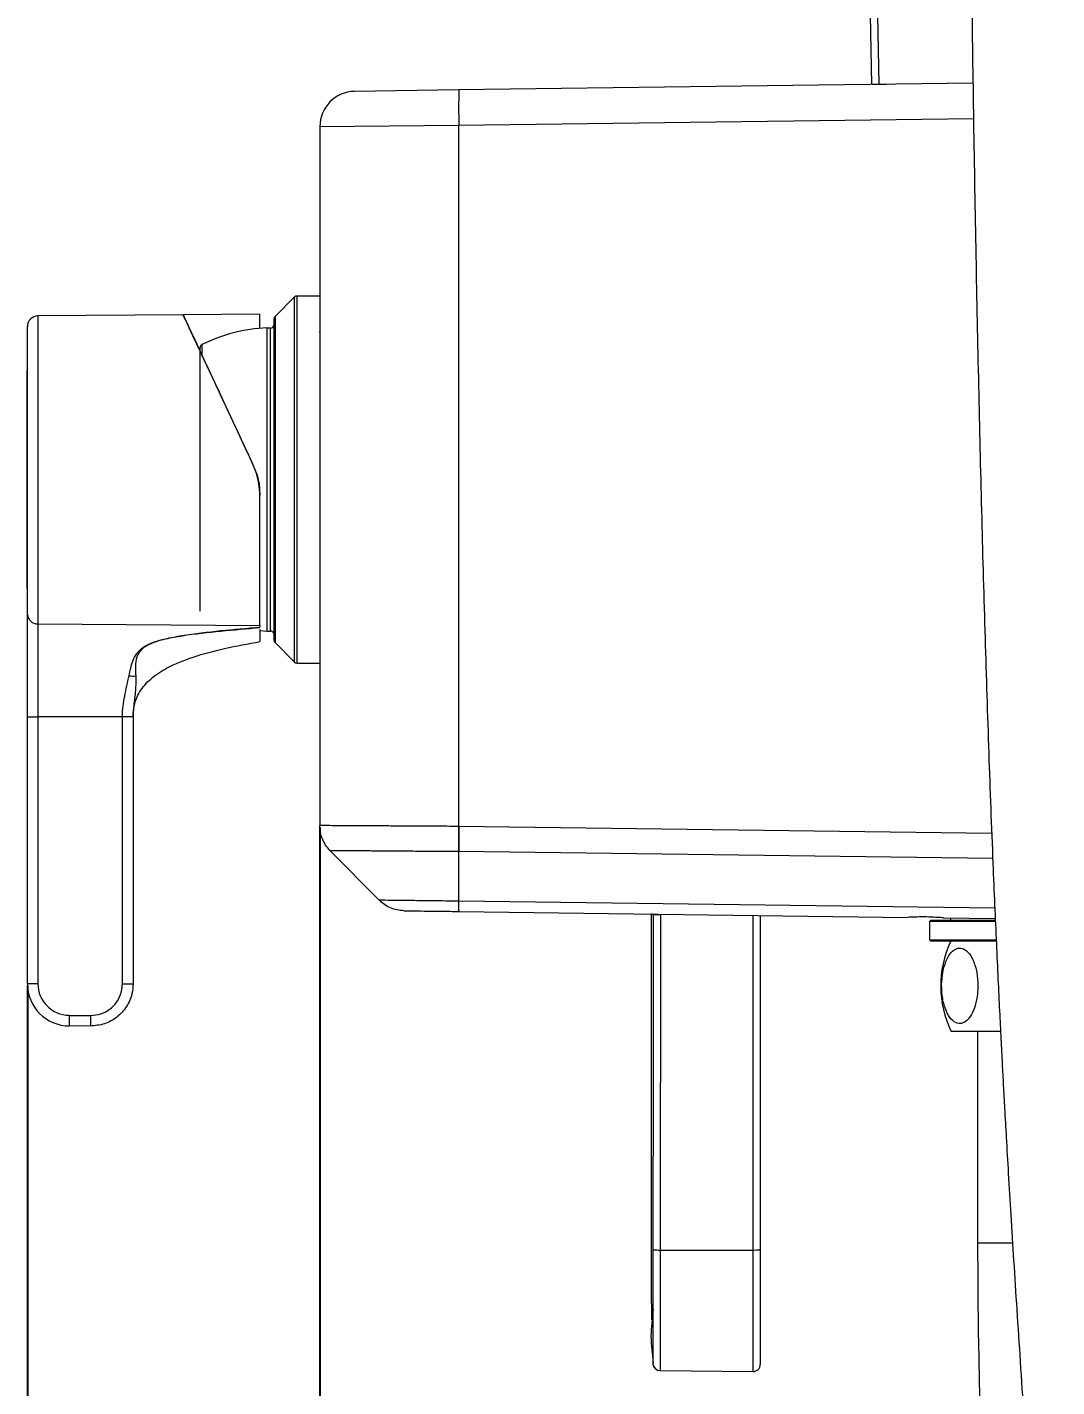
# Model space of a CAD drawing. Extents: x 1944 to 4044, y -46 to 2924.
# Drawn here: x 3500.5 to 3646.6, y 489.3 to 682.3 of the extents above; entities that cross this region are included whole.
import ezdxf

# ---------------------------------------------------------------- set-up
doc = ezdxf.new("R2010")
doc.units = 0
doc.header["$LTSCALE"] = 23.1
doc.layers.get('0').update_dxf_attribs({"linetype": 'CONTINUOUS'})
doc.layers.get('Defpoints').update_dxf_attribs({"linetype": 'CONTINUOUS'})
doc.styles.get("Standard").update_dxf_attribs({"font": 'txt.shx', "bigfont": 'whgtxt.shx'})
doc.dimstyles.get("Standard").update_dxf_attribs({"dimtxt": 2.5, "dimasz": 0.18, "dimexe": 0.18, "dimexo": 0.0625, "dimgap": 0.09, "dimtad": 0, "dimtih": 1, "dimtoh": 1, "dimdec": 4, "dimzin": 0, "dimdsep": 46, "dimtxsty": 'Standard', "dimcen": 0.09, "dimadec": 0, "dimazin": 0, "dimtp": 0.001, "dimtm": 0.001, "dimtfac": 1, "dimtdec": 4, "dimtofl": 0, "dimtmove": 0, "dimatfit": 0, "dimfxl": 0, "dimtolj": 1, "dimtzin": 0, "dimarcsym": 0})

# ---------------------------------------------------------------- blocks, each defined once
blk = doc.blocks.new('*D88')
at = {"color": 2, "lineweight": -2, "transparency": 16777216}
for p, q in [((3542.02, 568.68), (3542.02, 393.93)), ((3692.02, 524.79), (3692.02, 393.93)), ((3552.02, 394.93), (3682.02, 394.93))]:
    blk.add_line(p, q, dxfattribs=at)
at = {"color": 2, "transparency": 16777216}
for points in [[(3552.02, 396.6), (3552.02, 393.27), (3542.02, 394.93)], [(3682.02, 396.6), (3682.02, 393.27), (3692.02, 394.93)]]:
    blk.add_solid(points, dxfattribs=at)
at = {"layer": 'Defpoints', "color": 0, "transparency": 16777216}
for p in [(3542.02, 568.98), (3692.02, 525.09), (3692.02, 394.93)]:
    blk.add_point(p, dxfattribs=at)
at = {"color": 2, "transparency": 16777216, "insert": (3617.02, 408.68), "char_height": 17.5, "attachment_point": 5}
blk.add_mtext('\\A1;150', dxfattribs=at)
blk = doc.blocks.new('*D89')
at = {"color": 2, "lineweight": -2, "transparency": 16777216}
for p, q in [((3500.52, 546.24), (3500.52, 342.58)), ((3692.02, 524.79), (3692.02, 342.58)), ((3682.02, 343.58), (3510.52, 343.58))]:
    blk.add_line(p, q, dxfattribs=at)
at = {"color": 2, "transparency": 16777216}
for points in [[(3510.52, 345.25), (3510.52, 341.91), (3500.52, 343.58)], [(3682.02, 345.25), (3682.02, 341.91), (3692.02, 343.58)]]:
    blk.add_solid(points, dxfattribs=at)
at = {"layer": 'Defpoints', "color": 0, "transparency": 16777216}
for p in [(3500.52, 546.54), (3692.02, 525.09), (3500.52, 343.58)]:
    blk.add_point(p, dxfattribs=at)
at = {"color": 2, "transparency": 16777216, "insert": (3596.27, 357.33), "char_height": 17.5, "attachment_point": 5}
blk.add_mtext('\\A1;(191.5)', dxfattribs=at)
blk = doc.blocks.new('A$C1AB136E0')
at = {"color": 7, "linetype": 'Continuous', "lineweight": 15}
for p, q in [((443.99, 260.08), (443.76, 273.11)), ((444.74, 273.15), (444.97, 260.08)), ((385.38, 259.29), (370.58, 259.09)), ((458.34, 260.24), (385.38, 259.29)), ((444.97, 260.08), (443.99, 260.08)), ((446.06, 260.08), (444.97, 260.08)), ((365.65, 254.09), (385.38, 254.29)), ((365.65, 254.09), (365.65, 154.88)), ((385.38, 154.77), (385.38, 254.29)), ((362.05, 229.91), (359.29, 227.15)), ((365.65, 230.05), (362.4, 230.05)), ((365.65, 230.05), (365.65, 177.95)), ((346.24, 227.4), (325.63, 227.22)), ((357.15, 227.49), (346.24, 227.4)), ((357.15, 225.45), (357.15, 227.49)), ((359.15, 181.21), (359.15, 226.8)), ((324.15, 184.85), (324.15, 225.72)), ((358.65, 225.5), (358.15, 225.5)), ((358.15, 225.5), (358.15, 182.5)), ((365.65, 224.94), (365.61, 225)), ((365.65, 224.85), (365.65, 224.85)), ((348.65, 185.31), (348.65, 222.7)), ((356.21, 206.01), (356.21, 206.01)), ((356.21, 206.01), (356.74, 204.61)), ((356.74, 204.61), (357.02, 203.39)), ((357.02, 203.39), (357.15, 201.78)), ((357.15, 183.28), (357.15, 201.78)), ((357.15, 201.78), (357.15, 201.78)), ((324.15, 170.31), (324.15, 184.85)), ((325.63, 183.53), (357.15, 183.28)), ((325.63, 183.53), (325.63, 170.31)), ((357.13, 182.56), (358.15, 182.5)), ((357.15, 183.28), (357.15, 183.06)), ((358.15, 182.5), (358.65, 182.5)), ((359.29, 180.86), (362.05, 178.1)), ((362.4, 177.95), (365.65, 177.95)), ((324.15, 132.45), (324.15, 170.31)), ((337.63, 170.31), (325.63, 170.31)), ((325.63, 170.31), (325.63, 132.45)), ((337.63, 132.43), (337.63, 170.31)), ((339.15, 170.31), (339.15, 170.31)), ((339.15, 170.31), (339.15, 132.43)), ((385.39, 154.77), (385.38, 154.77)), ((374.08, 144.29), (367.09, 151.37)), ((385.38, 144.16), (385.38, 151.23)), ((385.38, 151.23), (385.38, 151.23)), ((385.41, 142.7), (449.07, 141.86)), ((414, 142.27), (413.95, 94.64)), ((414, 142.27), (416.29, 142.29)), ((428.15, 142.14), (428.15, 94.68)), ((452.35, 141.47), (452.15, 141.27)), ((452.15, 141.27), (452.15, 138.67)), ((452.97, 141.27), (452.15, 141.27)), ((452.35, 141.47), (461.46, 141.47)), ((461.48, 141.27), (452.97, 141.27)), ((454.15, 141.8), (461.5, 141.7)), ((455.15, 141.78), (455.15, 141.47)), ((452.15, 138.67), (452.35, 138.47)), ((452.15, 138.67), (461.58, 138.67)), ((461.62, 138.47), (452.35, 138.47)), ((330.09, 127.95), (333.09, 127.93)), ((333.09, 126.43), (330.09, 126.45)), ((462.19, 125.64), (455.25, 125.64)), ((459, 125.64), (459, 95.64)), ((413.95, 94.64), (427.14, 94.64)), ((427.14, 77.4), (427.14, 94.64)), ((428.15, 94.68), (428.15, 78.4)), ((413.95, 77.52), (427.14, 77.4))]:
    blk.add_line(p, q, dxfattribs=at)
at = {"color": 8, "linetype": 'Continuous', "lineweight": 15}
for p, q in [((385.38, 254.29), (458.42, 255.24)), ((362.05, 178.1), (362.05, 229.91)), ((362.4, 230.05), (362.4, 177.95)), ((325.63, 227.22), (325.63, 183.53)), ((359.29, 227.15), (359.29, 180.86)), ((358.65, 182.5), (358.65, 225.5)), ((348.92, 223.15), (348.92, 221.79)), ((324.12, 188.5), (324.12, 219.51)), ((461.01, 153.78), (385.39, 154.77)), ((385.38, 151.23), (461.14, 150.24)), ((461.44, 143.17), (385.38, 144.16)), ((427.14, 94.64), (427.14, 142.15)), ((459, 95.64), (463.93, 95.64)), ((412.96, 78.35), (412.97, 78.36))]:
    blk.add_line(p, q, dxfattribs=at)
at = {"color": 7, "linetype": 'Continuous', "lineweight": 15, "flags": 128}
for points in [[(324.15, 219.71), (324.15, 219.7), (324.12, 219.51)], [(324.12, 188.5), (324.15, 188.3), (324.15, 188.3)], [(412.97, 94.68), (412.99, 121.32), (413.01, 142.26)]]:
    blk.add_lwpolyline(points, dxfattribs=at)
at = {"color": 7, "linetype": 'Continuous', "lineweight": 15}
for centre, radius, start, end in [((370.65, 254.09), 5, 90.75, 180), ((480.89, 256.79), 95.54, 178.5007, 181.4993), ((362.4, 229.55), 0.5, 90, 135), ((325.65, 225.72), 1.5, 90.5, 180), ((358.65, 226), 0.5, 270, 0), ((359.65, 226.8), 0.5, 135, 180), ((358.85, 203.52), 22, 91.843, 116.8408), ((349.15, 222.7), 0.5, 116.8408, 180), ((325.56, 184.94), 1.42, 183.7664, 272.9008), ((358.65, 182), 0.5, 0, 90), ((359.65, 181.21), 0.5, 180, 225), ((362.4, 178.45), 0.5, 225, 270), ((339.12, 179.12), 3.01, 259.6912, 277.7075), ((325.26, 1262.24), 1091.93, 269.94137, 270.01939), ((671.59, 152.44), 286.22, 179.5347, 180.2423), ((468.59, 132.14), 14.83, 154.968, 205.9892), ((325.26, 1224.38), 1091.93, 269.94137, 270.01939), ((338.01, 1250.24), 1117.82, 269.9805, 270.05806), ((373.03, 127.2), 42.94, 178.9996, 181.0004), ((376.03, 127.18), 42.94, 178.9996, 181.0004), ((413.75, 102.85), 8.21, 264.5297, 271.3687), ((427.39, 100.67), 6.03, 267.5951, 277.193), ((413.94, 78.52), 1, 189.4727, 269.5101), ((413.96, 78.52), 1, 189.1975, 269.5), ((427.15, 78.4), 1, 269.5, 0)]:
    blk.add_arc(centre, radius, start, end, dxfattribs=at)
for centre, major_axis, ratio, start_param, end_param in [((357.19, 203.91), (-10.95, 23.49), 0.00013, 5.607535, 7.764529), ((330.15, 132.45), (4.3, -4.19), 0.999998, 3.914029, 5.476099), ((330.13, 132.45), (3.21, -3.15), 0.999997, 3.917268, 5.479338)]:
    blk.add_ellipse(centre, major_axis=major_axis, ratio=ratio, start_param=start_param, end_param=end_param, dxfattribs=at)
for points, knots in [([(458.65, 811.25), (458.64, 804.06), (458.64, 790), (458.61, 769.37), (458.57, 749.67), (458.52, 730.86), (458.46, 713.04), (458.4, 696.18), (458.34, 680.23), (458.29, 665.09), (458.23, 649.89), (458.18, 634.72), (458.12, 619.67), (458.08, 605.66), (458.04, 592.65), (458, 580.63), (457.97, 569.48), (457.95, 559.22), (457.93, 549.82), (457.92, 541.38), (457.91, 533.88), (457.89, 527.31), (457.89, 521.5), (457.88, 515.39), (457.86, 508.52), (457.85, 500.58), (457.84, 492.2), (457.82, 485.46), (457.81, 480.6), (457.81, 477.84), (457.8, 475.37), (457.79, 473.04), (457.79, 470.47), (457.78, 466.99), (457.77, 462.25), (457.75, 456.32), (457.74, 449.84), (457.71, 440.46), (457.68, 428.84), (457.64, 415.31), (457.61, 403.14), (457.59, 392.27), (457.57, 382.61), (457.56, 373.61), (457.56, 363), (457.58, 350.11), (457.63, 333.57), (457.73, 314.92), (457.9, 294.11), (458.14, 273.55), (458.43, 253.58), (458.76, 234.8), (459.14, 216.42), (459.56, 198.74), (460.03, 181.75), (460.56, 165.42), (461.03, 152.78), (461.41, 143.75), (461.65, 138.27), (461.88, 133.25), (462.1, 128.74), (462.3, 124.73), (462.48, 121.21), (462.65, 117.94), (462.84, 114.48), (463.08, 110.32), (463.37, 105.28), (463.72, 99.44), (464.12, 93), (464.57, 86.05), (465.05, 78.68), (465.57, 70.88), (466.09, 63.08), (466.58, 55.7), (466.99, 49.19), (467.33, 43.5), (467.61, 38.33), (467.85, 33.37), (468.03, 28.41), (468.13, 24.14), (468.16, 20.59), (468.15, 17.71), (468.08, 14.82), (467.94, 12.35), (467.84, 11.09), (467.76, 10.51), (467.8, 10.55), (467.81, 10.56)], [0, 0, 0, 0, 0.0254882, 0.0498684, 0.0731715, 0.0954256, 0.116657, 0.1365371, 0.1554752, 0.1734913, 0.1906039, 0.2098222, 0.2278122, 0.2445994, 0.2602076, 0.2746588, 0.2879736, 0.3004771, 0.3118228, 0.3220282, 0.3311091, 0.3390796, 0.3459521, 0.3522262, 0.3613218, 0.3709811, 0.381195, 0.3918908, 0.3956004, 0.3989595, 0.4019698, 0.4046332, 0.4074853, 0.4114007, 0.4173873, 0.4248438, 0.4331498, 0.441205, 0.4593002, 0.4759001, 0.4910417, 0.5041674, 0.5160257, 0.5266973, 0.5374023, 0.5552693, 0.5743541, 0.5985576, 0.6242377, 0.6512332, 0.6744085, 0.6977683, 0.7202048, 0.7416973, 0.7622727, 0.7819599, 0.8007892, 0.8078165, 0.8144443, 0.8204381, 0.825815, 0.8305906, 0.8347787, 0.8383914, 0.8422678, 0.8471036, 0.8531989, 0.8602074, 0.8678659, 0.8761131, 0.8848754, 0.8940538, 0.9039232, 0.9128029, 0.9207565, 0.9278603, 0.9342303, 0.9408548, 0.9481549, 0.9561445, 0.9618833, 0.9679819, 0.9742336, 0.9836363, 0.993119, 0.9979019, 1, 1, 1, 1]), ([(459, 95.64), (459.01, 92.87), (459.02, 87.57), (459.14, 80), (459.3, 73.09), (459.52, 66.1), (459.81, 59.12), (460.17, 52.35), (460.56, 46.08), (460.98, 40.37), (461.42, 35.27), (461.83, 30.99), (462.23, 27.28), (462.65, 23.66), (463.13, 20.08), (463.64, 16.63), (464.17, 13.54), (464.62, 11.26), (465.1, 9.22), (465.57, 7.56), (466.15, 5.9), (466.79, 4.46), (467.44, 3.36), (467.98, 2.65), (468.41, 2.18), (468.7, 1.9), (469.29, 1.42), (470.13, 0.85), (471.26, 0.36), (472.36, 0.08), (473.42, -0.04), (474.65, 0.01), (476.15, 0.35), (477.83, 1.18), (479.55, 2.76), (480.56, 4.54), (481.04, 5.93), (481.36, 7.23), (481.63, 8.84), (481.88, 11.06), (482.08, 14.19), (482.17, 18.57), (482.15, 23.77), (482, 29.79), (481.73, 36.4), (481.35, 43.46), (480.91, 50.84), (480.38, 59.08), (479.78, 68.23), (479.1, 78.25), (478.43, 88.41), (477.88, 96.99), (477.48, 103.75), (477.21, 108.47), (476.98, 112.55), (476.8, 115.95), (476.66, 118.71), (476.51, 121.69), (476.32, 125.47), (476.08, 130.58), (475.79, 136.76), (475.48, 143.87), (475.17, 151.52), (474.87, 159.32), (474.43, 171.17), (473.92, 186.83), (473.39, 206.15), (472.96, 225.01), (472.61, 243.6), (472.34, 262.04), (472.15, 278.67), (472, 293.65), (471.89, 307.18), (471.79, 321.07), (471.7, 335.33), (471.61, 349.76), (471.55, 362.09), (471.5, 372.09), (471.47, 379.72), (471.44, 386.98), (471.42, 393.86), (471.4, 400.36), (471.39, 406.71), (471.37, 413.26), (471.36, 419.41), (471.36, 425.16), (471.36, 430.37), (471.36, 435.87), (471.36, 441.67), (471.36, 447.7), (471.37, 453.65), (471.38, 459.02), (471.4, 463.56), (471.41, 467.29), (471.41, 470.34), (471.42, 472.8), (471.43, 475.07), (471.44, 477.84), (471.46, 481.59), (471.47, 486.3), (471.5, 491.49), (471.52, 496.77), (471.56, 503.49), (471.6, 511.48), (471.69, 526.52), (471.83, 547.45), (471.96, 567.86), (472.05, 582.17), (472.1, 590.31), (472.14, 599.2), (472.2, 608.92), (472.25, 619.48), (472.3, 630.88), (472.35, 643.16), (472.4, 656.31), (472.45, 670.37), (472.49, 685.36), (472.53, 701.29), (472.57, 717.83), (472.59, 734.98), (472.62, 752.72), (472.63, 771.39), (472.64, 791), (472.65, 804.39), (472.65, 811.25)], [0, 0, 0, 0, 0.008145, 0.015564, 0.022509, 0.029124, 0.037454, 0.04522, 0.052434, 0.060391, 0.067592, 0.074026, 0.079876, 0.085709, 0.093023, 0.100349, 0.107675, 0.115182, 0.119393, 0.123969, 0.128909, 0.134097, 0.138394, 0.141512, 0.142944, 0.143868, 0.144457, 0.146349, 0.148521, 0.149723, 0.151059, 0.15287, 0.155236, 0.158159, 0.161541, 0.165725, 0.170124, 0.174706, 0.179319, 0.183963, 0.191786, 0.199762, 0.20776, 0.215528, 0.223175, 0.230799, 0.23844, 0.246093, 0.255793, 0.265694, 0.275717, 0.285765, 0.290965, 0.295645, 0.299669, 0.303017, 0.305676, 0.307833, 0.311829, 0.31686, 0.322959, 0.330168, 0.33799, 0.345756, 0.353456, 0.373489, 0.392845, 0.411821, 0.43072, 0.449481, 0.468135, 0.481581, 0.495404, 0.50961, 0.524201, 0.539181, 0.553843, 0.562, 0.569787, 0.577195, 0.584213, 0.590836, 0.59707, 0.603611, 0.610847, 0.615847, 0.621138, 0.626725, 0.63261, 0.638796, 0.645089, 0.650687, 0.655124, 0.658891, 0.661983, 0.664395, 0.666357, 0.668878, 0.672798, 0.677703, 0.68317, 0.688505, 0.693696, 0.703468, 0.712667, 0.739079, 0.766464, 0.773859, 0.781917, 0.79077, 0.800431, 0.81091, 0.822219, 0.834373, 0.847385, 0.861272, 0.876051, 0.89174, 0.90836, 0.924903, 0.942315, 0.960617, 0.979836, 1, 1, 1, 1]), ([(346.82, 226.14), (346.82, 226.14), (346.75, 226.29), (346.99, 225.79), (347.53, 224.61), (348.45, 222.65), (349.59, 220.21), (351, 217.17), (352.66, 213.61), (354.47, 209.74), (355.65, 207.2), (356.21, 206.01)], [0, 0, 0, 0, 0.00014, 0.127913, 0.254279, 0.377505, 0.496461, 0.609968, 0.754612, 0.88491, 1, 1, 1, 1]), ([(357.15, 201.78), (357.06, 202.83), (356.94, 204.29), (356.37, 205.63), (356.21, 206.01)], [0, 0, 0, 0, 0.716947, 1, 1, 1, 1]), ([(338.58, 176.15), (338.72, 176.86), (338.96, 178.01), (339.48, 179.06), (340.1, 179.86), (341.31, 180.75), (343.55, 181.4), (347.08, 182.05), (351.59, 182.58), (355.29, 182.9), (357.15, 183.06)], [0, 0, 0, 0, 0.105193, 0.170942, 0.182812, 0.262761, 0.390859, 0.50144, 0.750619, 1, 1, 1, 1]), ([(357.15, 182.96), (357.15, 182.96), (355.3, 182.79), (351.62, 182.46), (347.11, 181.98), (344.05, 181.45), (342.38, 181), (341.14, 180.5), (340.37, 179.92), (339.77, 179.16), (339.4, 177.96), (339.48, 176.81), (339.52, 176.13)], [0, 0, 0, 0, 0.000003, 0.249818, 0.499745, 0.610791, 0.673474, 0.738995, 0.800506, 0.817509, 0.892585, 1, 1, 1, 1]), ([(357.15, 182.71), (357.15, 182.24), (357.15, 181.22), (357.15, 181.08), (357.15, 181.01)], [0, 0, 0, 0, 0.454047, 1, 1, 1, 1]), ([(339.15, 170.31), (339.18, 170.87), (339.25, 172.1), (340.05, 174.02), (341.65, 175.84), (344.26, 177.54), (347.82, 178.94), (352.28, 180.11), (355.47, 180.7), (357.15, 181)], [0, 0, 0, 0, 0.073849, 0.162346, 0.269599, 0.389948, 0.570489, 0.774016, 1, 1, 1, 1]), ([(337.63, 170.31), (337.63, 170.33), (337.63, 171.33), (337.94, 173.36), (338.36, 175.21), (338.58, 176.15)], [0, 0, 0, 0, 0.00988, 0.492509, 1, 1, 1, 1]), ([(339.52, 176.13), (339.53, 175.88), (339.54, 175.62), (339.54, 175.36), (339.54, 175.36)], [0, 0, 0, 0, 0.999934, 1, 1, 1, 1]), ([(339.54, 175.36), (339.54, 175.36), (339.53, 174.67), (339.42, 173.31), (339.17, 171.56), (339.15, 170.55), (339.15, 170.31), (339.15, 170.31)], [0, 0, 0, 0, 0.000011, 0.44451, 0.868248, 0.999989, 1, 1, 1, 1]), ([(385.38, 154.77), (385.09, 154.77), (383.7, 154.78), (381.17, 154.79), (377.96, 154.81), (374.94, 154.83), (372.82, 154.84), (370.85, 154.85), (369.06, 154.86), (367.34, 154.87), (366.19, 154.88), (365.7, 154.88), (365.66, 154.88), (365.65, 154.88)], [0, 0, 0, 0, 0.0280179, 0.1347552, 0.244588, 0.3513254, 0.4611584, 0.4996537, 0.6131297, 0.7303509, 0.8370836, 0.9469117, 1, 1, 1, 1]), ([(385.38, 151.23), (385.38, 151.66), (385.38, 152.36), (385.38, 153.61), (385.39, 154.36), (385.39, 154.77)], [0, 0, 0, 0, 0.419603, 0.689911, 1, 1, 1, 1]), ([(367.09, 151.37), (367.09, 151.37), (367.09, 151.37), (367.15, 151.37), (367.59, 151.36), (368.64, 151.36), (370.24, 151.34), (371.89, 151.33), (373.72, 151.32), (375.69, 151.31), (378.47, 151.28), (381.46, 151.26), (383.8, 151.25), (385.11, 151.24), (385.38, 151.23)], [0, 0, 0, 0, 0.000002, 0.053092, 0.161367, 0.269642, 0.384981, 0.500319, 0.538822, 0.647106, 0.75539, 0.863676, 0.971962, 1, 1, 1, 1]), ([(385.38, 144.16), (385.38, 144.16), (384.1, 144.17), (381.52, 144.2), (378.13, 144.24), (375.56, 144.27), (374.29, 144.28), (374.08, 144.29), (374.08, 144.29), (374.08, 144.29)], [0, 0, 0, 0, 0.000003, 0.216428, 0.432739, 0.648921, 0.864992, 0.999997, 1, 1, 1, 1]), ([(377.57, 142.8), (377.6, 142.8), (377.69, 142.8), (378.61, 142.78), (380.38, 142.76), (382.74, 142.73), (384.52, 142.71), (385.41, 142.7)], [0, 0, 0, 0, 0.135008, 0.351123, 0.56724, 0.783374, 1, 1, 1, 1]), ([(412.65, 142.4), (412.65, 137.34), (412.65, 127.62), (412.65, 116.18), (412.65, 108.15), (412.65, 103.18), (412.66, 98.45), (412.67, 94.54), (412.68, 91.58), (412.68, 89.53), (412.69, 87.84), (412.7, 86.53), (412.72, 85.59), (412.73, 85.03), (412.74, 84.76), (412.75, 84.8), (412.75, 84.81)], [0, 0, 0, 0, 0.23788, 0.456947, 0.537827, 0.615741, 0.690655, 0.760854, 0.798255, 0.834546, 0.869112, 0.901547, 0.931918, 0.96079, 0.989231, 1, 1, 1, 1]), ([(413.01, 142.26), (412.92, 142.26), (412.7, 142.26), (412.67, 142.26), (412.65, 142.26)], [0, 0, 0, 0, 0.439161, 1, 1, 1, 1]), ([(413.01, 142.26), (413.04, 142.26), (413.09, 142.26), (413.29, 142.27), (413.57, 142.27), (413.82, 142.27), (413.97, 142.27), (414, 142.27)], [0, 0, 0, 0, 0.234524, 0.469051, 0.703505, 0.937765, 1, 1, 1, 1]), ([(454.15, 141.8), (453.88, 141.81), (453.26, 141.83), (452.07, 141.92), (450.73, 141.92), (449.71, 141.87), (449.21, 141.86), (449.07, 141.86)], [0, 0, 0, 0, 0.173847, 0.412259, 0.657062, 0.898339, 1, 1, 1, 1]), ([(459.04, 132.14), (459.01, 132.78), (458.94, 134.07), (458.43, 135.77), (457.69, 136.98), (456.83, 137.54), (455.99, 137.49), (455.23, 136.93), (454.59, 135.92), (454.11, 134.49), (453.86, 132.72), (453.92, 130.79), (454.32, 128.98), (455.01, 127.59), (455.86, 126.83), (456.72, 126.72), (457.5, 127.15), (458.18, 128.04), (458.71, 129.34), (459, 130.79), (459.03, 131.76), (459.04, 132.14)], [0, 0, 0, 0, 0.060165, 0.120417, 0.178395, 0.230832, 0.278405, 0.324356, 0.37215, 0.424077, 0.480832, 0.541337, 0.602963, 0.662254, 0.716368, 0.765071, 0.811103, 0.858073, 0.908672, 0.964078, 1, 1, 1, 1]), ([(333.09, 127.93), (333.6, 127.97), (334.61, 128.06), (335.97, 128.83), (337, 129.96), (337.55, 131.23), (337.61, 132.08), (337.63, 132.43)], [0, 0, 0, 0, 0.21352, 0.427041, 0.640558, 0.854067, 1, 1, 1, 1]), ([(339.15, 132.43), (339.11, 131.97), (339.04, 130.83), (338.3, 129.14), (336.93, 127.63), (335.12, 126.61), (333.77, 126.49), (333.09, 126.43)], [0, 0, 0, 0, 0.145934, 0.359445, 0.572962, 0.786481, 1, 1, 1, 1]), ([(412.97, 78.36), (412.97, 78.4), (412.97, 78.5), (412.97, 79.24), (412.98, 80.42), (412.98, 82.01), (412.97, 84), (412.97, 86.3), (412.97, 88.87), (412.97, 91.68), (412.97, 93.66), (412.97, 94.68)], [0, 0, 0, 0, 0.1087797, 0.2207157, 0.329483, 0.4413978, 0.5501703, 0.6620945, 0.770875, 0.8828099, 1, 1, 1, 1]), ([(413.95, 94.64), (413.95, 93.58), (413.95, 91.52), (413.95, 88.58), (413.95, 85.9), (413.95, 83.46), (413.95, 81.39), (413.95, 79.69), (413.95, 78.46), (413.95, 77.67), (413.95, 77.57), (413.95, 77.52)], [0, 0, 0, 0, 0.1171788, 0.2259546, 0.3378848, 0.4466595, 0.5585885, 0.6673642, 0.7792943, 0.8880699, 1, 1, 1, 1]), ([(412.97, 86.24), (412.81, 84.96), (412.48, 82.4), (412.81, 79.84), (412.97, 78.57)], [0, 0, 0, 0, 0.501279, 1, 1, 1, 1])]:
    blk.add_open_spline(points, degree=3, knots=knots, dxfattribs=at)
for points in [[(339.15, 170.31), (339.12, 170.31), (339.08, 170.31), (338.73, 170.31), (338.23, 170.31), (337.83, 170.31), (337.63, 170.31)], [(367.09, 151.37), (366.87, 151.61), (366.44, 152.1), (366, 152.97), (365.7, 153.91), (365.66, 154.55), (365.65, 154.88)], [(377.57, 142.8), (377.24, 142.82), (376.6, 142.87), (375.67, 143.17), (374.8, 143.63), (374.32, 144.07), (374.08, 144.29)], [(385.41, 142.7), (385.41, 142.71), (385.4, 142.75), (385.39, 143.05), (385.39, 143.51), (385.39, 143.94), (385.38, 144.16)]]:
    blk.add_open_spline(points, degree=3, dxfattribs=at)

msp = doc.modelspace()

# ---------------------------------------------------------------- block references
at = {"lineweight": 15}
msp.add_blockref('A$C1AB136E0', (3176.37, 414.09), dxfattribs=at)

# ---------------------------------------------------------------- dimensions: what is measured, and where the dimension line sits
dim = msp.add_linear_dim(base=(3692.02, 394.93), p1=(3542.02, 568.98), p2=(3692.02, 525.09), dimstyle='Standard', override={"dimtxt": 17.5, "dimasz": 10, "dimexe": 1, "dimexo": 0.3, "dimgap": 5, "dimtad": 1, "dimtih": 0, "dimtoh": 0, "dimdec": 1, "dimzin": 8, "dimcen": 0, "dimclrd": 2, "dimclre": 2, "dimclrt": 2, "dimazin": 2, "dimtp": 0.1, "dimtm": 0, "dimtfac": 0.5, "dimtdec": 1, "dimatfit": 3, "dimfxl": 2.5, "dimarcsym": 1})
dim.commit()
dim.dimension.update_dxf_attribs({"geometry": '*D88', "text_midpoint": (3617.02, 408.68)})
dim = msp.add_linear_dim(base=(3500.52, 343.58), p1=(3692.02, 525.09), p2=(3500.52, 546.54), text='(<>)', dimstyle='Standard', override={"dimtxt": 17.5, "dimasz": 10, "dimexe": 1, "dimexo": 0.3, "dimgap": 5, "dimtad": 1, "dimtih": 0, "dimtoh": 0, "dimdec": 1, "dimzin": 8, "dimcen": 0, "dimclrd": 2, "dimclre": 2, "dimclrt": 2, "dimazin": 2, "dimtp": 0.1, "dimtm": 0, "dimtfac": 0.5, "dimtdec": 1, "dimatfit": 3, "dimfxl": 2.5, "dimarcsym": 1})
dim.commit()
dim.dimension.update_dxf_attribs({"geometry": '*D89', "text_midpoint": (3596.27, 357.33)})

doc.saveas('drawing.dxf')
